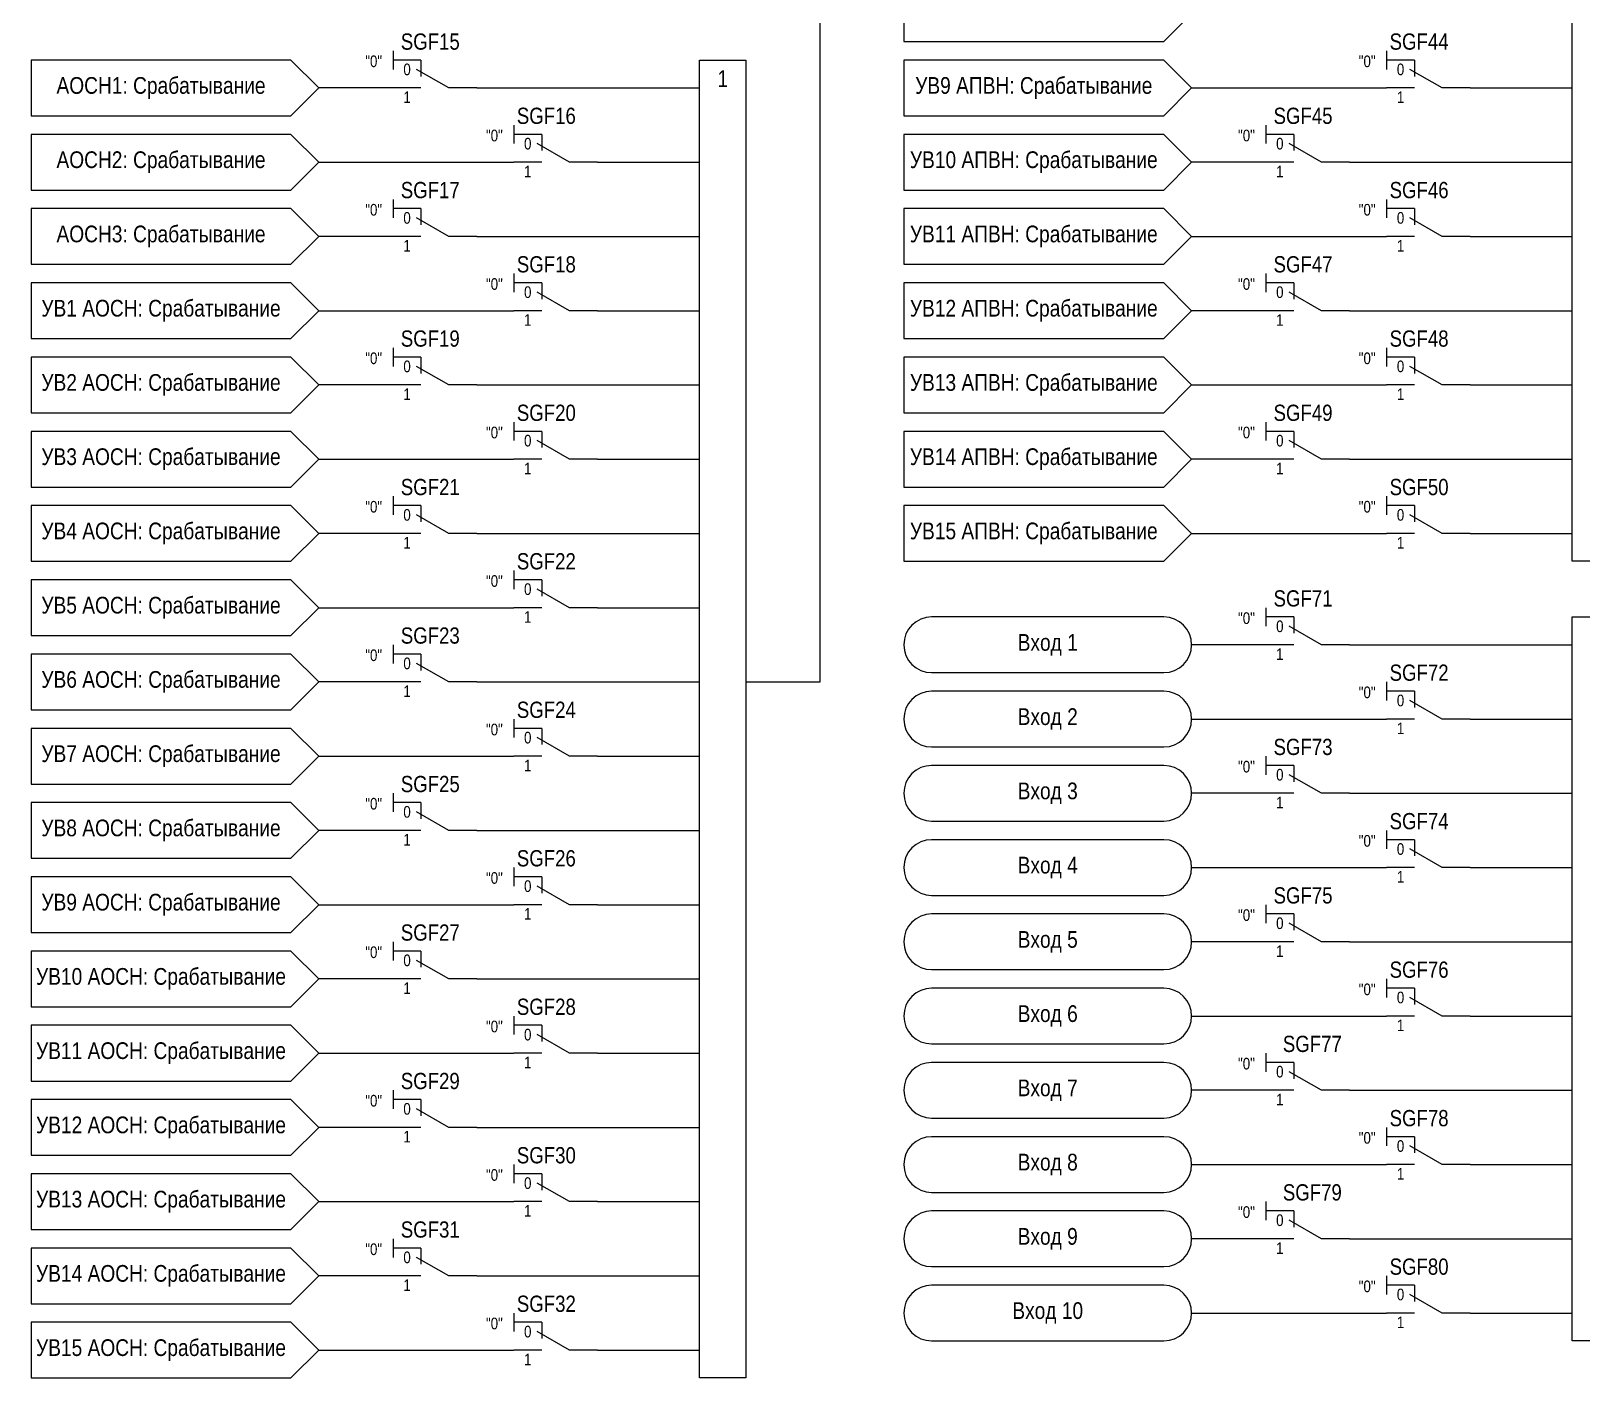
# Model space of a CAD drawing. Header units: millimetres. Extents: x -6343 to 676, y -1039 to 887.
# Drawn here: x 347 to 514, y 282 to 427.1 of the extents above; entities that cross this region are included whole.
import ezdxf
from ezdxf.enums import TextEntityAlignment as Align

# ---------------------------------------------------------------- set-up
doc = ezdxf.new("R2010")
doc.units = ezdxf.units.MM
doc.layers.add('Основная', color=7, linetype='Continuous')
doc.styles.add('2.5_Gost_RD', font='ARIALN.TTF', dxfattribs={"height": 2.5})
doc.styles.add('3.5_Gost_RD', font='ARIALN.TTF', dxfattribs={"height": 3.5})
doc.styles.add('Вывод', font='ARIALN.TTF', dxfattribs={"height": 2.5})
doc.styles.add('Компонент', font='ARIALN.TTF', dxfattribs={"height": 3.5})

# ---------------------------------------------------------------- blocks, each defined once
blk = doc.blocks.new('*U79')
at = {"layer": 'Основная', "color": 0}
blk.add_line((0, 0), (7, 4), dxfattribs=at)
at = {"layer": 'Основная', "ltscale": 0.35}
blk.add_line((6, 6), (6, 2.5), dxfattribs=at)
blk = doc.blocks.new('*U130')
at = {"layer": 'Основная', "color": 0}
for p, q in [((-3, 6), (-9, 6)), ((-3, 0), (-9, 0)), ((9, 0), (3, 0))]:
    blk.add_line(p, q, dxfattribs=at)
at = {"layer": 'Основная', "ltscale": 0.25, "xscale": -1}
blk.add_blockref('*U79', (3, 0), dxfattribs=at)
at = {"layer": 'Основная'}
for tag, height, style, p in [('ОУ', 3.5, 'Компонент', (-1, 10)), ('В1', 2.5, 'Вывод', (-13, 6)), ('В2', 2.5, 'Вывод', (-6, 4)), ('В3', 2.5, 'Вывод', (-6, -2))]:
    blk.add_attdef(tag, text='', height=height, dxfattribs=dict(at, style=style)).set_placement(p, align=Align.MIDDLE_CENTER)
blk = doc.blocks.new('*U127')
at = {"layer": 'Основная', "color": 0}
for p, q in [((-3, 6), (-9, 6)), ((-3, 0), (-9, 0)), ((9, 0), (3, 0))]:
    blk.add_line(p, q, dxfattribs=at)
at = {"layer": 'Основная', "ltscale": 0.25, "xscale": -1}
blk.add_blockref('*U79', (3, 0), dxfattribs=at)
at = {"layer": 'Основная'}
for tag, height, style, p in [('ОУ', 3.5, 'Компонент', (-2, 10)), ('В1', 2.5, 'Вывод', (-13, 6)), ('В2', 2.5, 'Вывод', (-6, 4)), ('В3', 2.5, 'Вывод', (-6, -2))]:
    blk.add_attdef(tag, text='', height=height, dxfattribs=dict(at, style=style)).set_placement(p, align=Align.MIDDLE_CENTER)
blk = doc.blocks.new('*U131')
at = {"layer": 'Основная', "color": 0}
for p, q in [((-3, 6), (-9, 6)), ((-3, 0), (-9, 0)), ((9, 0), (3, 0))]:
    blk.add_line(p, q, dxfattribs=at)
at = {"layer": 'Основная', "ltscale": 0.25, "xscale": -1}
blk.add_blockref('*U79', (3, 0), dxfattribs=at)
at = {"layer": 'Основная'}
for tag, height, style, p in [('ОУ', 3.5, 'Компонент', (-1, 10)), ('В1', 2.5, 'Вывод', (-13, 6)), ('В2', 2.5, 'Вывод', (-6, 4)), ('В3', 2.5, 'Вывод', (-6, -2))]:
    blk.add_attdef(tag, text='', height=height, dxfattribs=dict(at, style=style)).set_placement(p, align=Align.MIDDLE_CENTER)
blk = doc.blocks.new('*U128')
at = {"layer": 'Основная', "color": 0}
for p, q in [((-3, 6), (-9, 6)), ((-3, 0), (-9, 0)), ((9, 0), (3, 0))]:
    blk.add_line(p, q, dxfattribs=at)
at = {"layer": 'Основная', "ltscale": 0.25, "xscale": -1}
blk.add_blockref('*U79', (3, 0), dxfattribs=at)
at = {"layer": 'Основная'}
for tag, height, style, p in [('ОУ', 3.5, 'Компонент', (1, 10)), ('В1', 2.5, 'Вывод', (-13, 6)), ('В2', 2.5, 'Вывод', (-6, 4)), ('В3', 2.5, 'Вывод', (-6, -2))]:
    blk.add_attdef(tag, text='', height=height, dxfattribs=dict(at, style=style)).set_placement(p, align=Align.MIDDLE_CENTER)

msp = doc.modelspace()

# ---------------------------------------------------------------- linework, layer by layer
at = {"linetype": 'ByBlock', "ltscale": 10}
for p, q in [((386, 421), (378, 421)), ((395, 421), (419, 421)), ((480, 413), (472, 413)), ((489, 413), (513, 413)), ((386, 405), (378, 405)), ((395, 405), (419, 405)), ((480, 397), (472, 397)), ((489, 397), (513, 397)), ((386, 389), (378, 389)), ((395, 389), (419, 389)), ((480, 381), (472, 381)), ((489, 381), (513, 381)), ((386, 373), (378, 373)), ((395, 373), (419, 373)), ((480, 361), (472, 361)), ((489, 361), (513, 361)), ((386, 357), (378, 357)), ((395, 357), (419, 357)), ((480, 345), (472, 345)), ((489, 345), (513, 345)), ((386, 341), (378, 341)), ((395, 341), (419, 341)), ((480, 329), (472, 329)), ((489, 329), (513, 329)), ((386, 325), (378, 325)), ((395, 325), (419, 325)), ((480, 313), (472, 313)), ((489, 313), (513, 313)), ((386, 309), (378, 309)), ((395, 309), (419, 309)), ((480, 297), (472, 297)), ((489, 297), (513, 297)), ((386, 293), (378, 293)), ((395, 293), (419, 293))]:
    msp.add_line(p, q, dxfattribs=at)
at = {"ltscale": 100}
for p, q in [((502, 421), (513, 421)), ((408, 413), (419, 413)), ((502, 405), (513, 405)), ((408, 397), (419, 397)), ((502, 389), (513, 389)), ((408, 381), (419, 381)), ((502, 373), (513, 373)), ((408, 365), (419, 365)), ((502, 353), (513, 353)), ((408, 349), (419, 349)), ((502, 337), (513, 337)), ((408, 333), (419, 333)), ((502, 321), (513, 321)), ((408, 317), (419, 317)), ((502, 305), (513, 305)), ((408, 301), (419, 301)), ((502, 289), (513, 289)), ((408, 285), (419, 285))]:
    msp.add_line(p, q, dxfattribs=at)
for points in [[(424, 357), (432, 357), (432, 522), (631, 522)], [(424, 357), (424, 340)]]:
    msp.add_lwpolyline(points, dxfattribs=at)
for points in [[(444, 358), (469, 358, 1), (469, 364), (444, 364, 1)], [(444, 350), (469, 350, 1), (469, 356), (444, 356, 1)], [(444, 342), (469, 342, 1), (469, 348), (444, 348, 1)], [(444, 334), (469, 334, 1), (469, 340), (444, 340, 1)], [(444, 326), (469, 326, 1), (469, 332), (444, 332, 1)], [(444, 318), (469, 318, 1), (469, 324), (444, 324, 1)], [(444, 310), (469, 310, 1), (469, 316), (444, 316, 1)], [(444, 302), (469, 302, 1), (469, 308), (444, 308, 1)], [(444, 294), (469, 294, 1), (469, 300), (444, 300, 1)], [(444, 286), (469, 286, 1), (469, 292), (444, 292, 1)]]:
    msp.add_lwpolyline(points, format="xyb", close=True, dxfattribs=at)
at = {"layer": 'Основная', "ltscale": 100}
for p, q in [((386, 425), (386, 423)), ((493, 425), (493, 423)), ((472, 421), (493, 421)), ((399, 417), (399, 415)), ((480, 417), (480, 415)), ((378, 413), (399, 413)), ((386, 409), (386, 407)), ((493, 409), (493, 407)), ((472, 405), (493, 405)), ((399, 401), (399, 399)), ((480, 401), (480, 399)), ((378, 397), (399, 397)), ((386, 393), (386, 391)), ((493, 393), (493, 391)), ((472, 389), (493, 389)), ((399, 385), (399, 383)), ((480, 385), (480, 383)), ((378, 381), (399, 381)), ((386, 377), (386, 375)), ((493, 377), (493, 375)), ((399, 369), (399, 367)), ((378, 365), (399, 365)), ((480, 365), (480, 363)), ((386, 361), (386, 359)), ((493, 357), (493, 355)), ((399, 353), (399, 351)), ((472, 353), (493, 353)), ((378, 349), (399, 349)), ((480, 349), (480, 347)), ((386, 345), (386, 343)), ((493, 341), (493, 339)), ((399, 337), (399, 335)), ((472, 337), (493, 337)), ((378, 333), (399, 333)), ((480, 333), (480, 331)), ((386, 329), (386, 327)), ((493, 325), (493, 323)), ((399, 321), (399, 319)), ((472, 321), (493, 321)), ((378, 317), (399, 317)), ((480, 317), (480, 315)), ((386, 313), (386, 311)), ((493, 309), (493, 307)), ((399, 305), (399, 303)), ((472, 305), (493, 305)), ((378, 301), (399, 301)), ((480, 301), (480, 299)), ((386, 297), (386, 295)), ((493, 293), (493, 291)), ((399, 289), (399, 287)), ((472, 289), (493, 289)), ((378, 285), (399, 285))]:
    msp.add_line(p, q, dxfattribs=at)
for points in [[(513, 512), (518, 512), (518, 370), (513, 370)], [(419, 424), (424, 424), (424, 282), (419, 282)], [(513, 364), (518, 364), (518, 286), (513, 286)]]:
    msp.add_lwpolyline(points, close=True, dxfattribs=at)
at = {"layer": 'Основная', "color": 0, "ltscale": 100}
for points in [[(472, 429), (469, 432), (441, 432), (441, 426), (469, 426), (472, 429)], [(378, 421), (375, 424), (347, 424), (347, 418), (375, 418), (378, 421)], [(472, 421), (469, 424), (441, 424), (441, 418), (469, 418), (472, 421)], [(378, 413), (375, 416), (347, 416), (347, 410), (375, 410), (378, 413)], [(472, 413), (469, 416), (441, 416), (441, 410), (469, 410), (472, 413)], [(378, 405), (375, 408), (347, 408), (347, 402), (375, 402), (378, 405)], [(472, 405), (469, 408), (441, 408), (441, 402), (469, 402), (472, 405)], [(378, 397), (375, 400), (347, 400), (347, 394), (375, 394), (378, 397)], [(472, 397), (469, 400), (441, 400), (441, 394), (469, 394), (472, 397)], [(378, 389), (375, 392), (347, 392), (347, 386), (375, 386), (378, 389)], [(472, 389), (469, 392), (441, 392), (441, 386), (469, 386), (472, 389)], [(378, 381), (375, 384), (347, 384), (347, 378), (375, 378), (378, 381)], [(472, 381), (469, 384), (441, 384), (441, 378), (469, 378), (472, 381)], [(378, 373), (375, 376), (347, 376), (347, 370), (375, 370), (378, 373)], [(472, 373), (469, 376), (441, 376), (441, 370), (469, 370), (472, 373)], [(378, 365), (375, 368), (347, 368), (347, 362), (375, 362), (378, 365)], [(378, 357), (375, 360), (347, 360), (347, 354), (375, 354), (378, 357)], [(378, 349), (375, 352), (347, 352), (347, 346), (375, 346), (378, 349)], [(378, 341), (375, 344), (347, 344), (347, 338), (375, 338), (378, 341)], [(378, 333), (375, 336), (347, 336), (347, 330), (375, 330), (378, 333)], [(378, 325), (375, 328), (347, 328), (347, 322), (375, 322), (378, 325)], [(378, 317), (375, 320), (347, 320), (347, 314), (375, 314), (378, 317)], [(378, 309), (375, 312), (347, 312), (347, 306), (375, 306), (378, 309)], [(378, 301), (375, 304), (347, 304), (347, 298), (375, 298), (378, 301)], [(378, 293), (375, 296), (347, 296), (347, 290), (375, 290), (378, 293)], [(378, 285), (375, 288), (347, 288), (347, 282), (375, 282), (378, 285)]]:
    msp.add_lwpolyline(points, dxfattribs=at)
at = {"layer": 'Основная', "ltscale": 100}
for points in [[(472, 421), (493, 421)], [(378, 413), (399, 413)], [(472, 405), (493, 405)], [(378, 397), (399, 397)], [(472, 389), (493, 389)], [(378, 381), (399, 381)], [(472, 373), (493, 373)], [(378, 365), (399, 365)], [(472, 353), (493, 353)], [(378, 349), (399, 349)], [(472, 337), (493, 337)], [(378, 333), (399, 333)], [(472, 321), (493, 321)], [(378, 317), (399, 317)], [(472, 305), (493, 305)], [(378, 301), (399, 301)], [(472, 289), (493, 289)], [(378, 285), (399, 285)]]:
    msp.add_lwpolyline(points, dxfattribs=at)

# ---------------------------------------------------------------- block references
at = {"layer": 'Основная', "ltscale": 0.25}
ref = msp.add_blockref('*U130', (390.5, 421), dxfattribs=dict(at, xscale=0.5, yscale=0.5, zscale=0.5))
ref.add_attrib('ОУ', 'SGF15', dxfattribs={"height": 1.75, "style": 'Компонент'}).set_placement((390, 426), align=Align.MIDDLE_CENTER)
ref.add_attrib('В2', '0', dxfattribs={"height": 1.25, "style": 'Вывод'}).set_placement((387.5, 423), align=Align.MIDDLE_CENTER)
ref.add_attrib('В3', '1', dxfattribs={"height": 1.25, "style": 'Вывод'}).set_placement((387.5, 420), align=Align.MIDDLE_CENTER)
ref = msp.add_blockref('*U127', (497.5, 421), dxfattribs=dict(at, xscale=0.5, yscale=0.5, zscale=0.5))
ref.add_attrib('ОУ', 'SGF44', dxfattribs={"height": 1.75, "style": 'Компонент'}).set_placement((496.5, 426), align=Align.MIDDLE_CENTER)
ref.add_attrib('В2', '0', dxfattribs={"height": 1.25, "style": 'Вывод'}).set_placement((494.5, 423), align=Align.MIDDLE_CENTER)
ref.add_attrib('В3', '1', dxfattribs={"height": 1.25, "style": 'Вывод'}).set_placement((494.5, 420), align=Align.MIDDLE_CENTER)
ref = msp.add_blockref('*U127', (403.5, 413), dxfattribs=dict(at, xscale=0.5, yscale=0.5, zscale=0.5))
ref.add_attrib('ОУ', 'SGF16', dxfattribs={"height": 1.75, "style": 'Компонент'}).set_placement((402.5, 418), align=Align.MIDDLE_CENTER)
ref.add_attrib('В2', '0', dxfattribs={"height": 1.25, "style": 'Вывод'}).set_placement((400.5, 415), align=Align.MIDDLE_CENTER)
ref.add_attrib('В3', '1', dxfattribs={"height": 1.25, "style": 'Вывод'}).set_placement((400.5, 412), align=Align.MIDDLE_CENTER)
ref = msp.add_blockref('*U130', (484.5, 413), dxfattribs=dict(at, xscale=0.5, yscale=0.5, zscale=0.5))
ref.add_attrib('ОУ', 'SGF45', dxfattribs={"height": 1.75, "style": 'Компонент'}).set_placement((484, 418), align=Align.MIDDLE_CENTER)
ref.add_attrib('В2', '0', dxfattribs={"height": 1.25, "style": 'Вывод'}).set_placement((481.5, 415), align=Align.MIDDLE_CENTER)
ref.add_attrib('В3', '1', dxfattribs={"height": 1.25, "style": 'Вывод'}).set_placement((481.5, 412), align=Align.MIDDLE_CENTER)
ref = msp.add_blockref('*U130', (390.5, 405), dxfattribs=dict(at, xscale=0.5, yscale=0.5, zscale=0.5))
ref.add_attrib('ОУ', 'SGF17', dxfattribs={"height": 1.75, "style": 'Компонент'}).set_placement((390, 410), align=Align.MIDDLE_CENTER)
ref.add_attrib('В2', '0', dxfattribs={"height": 1.25, "style": 'Вывод'}).set_placement((387.5, 407), align=Align.MIDDLE_CENTER)
ref.add_attrib('В3', '1', dxfattribs={"height": 1.25, "style": 'Вывод'}).set_placement((387.5, 404), align=Align.MIDDLE_CENTER)
ref = msp.add_blockref('*U127', (497.5, 405), dxfattribs=dict(at, xscale=0.5, yscale=0.5, zscale=0.5))
ref.add_attrib('ОУ', 'SGF46', dxfattribs={"height": 1.75, "style": 'Компонент'}).set_placement((496.5, 410), align=Align.MIDDLE_CENTER)
ref.add_attrib('В2', '0', dxfattribs={"height": 1.25, "style": 'Вывод'}).set_placement((494.5, 407), align=Align.MIDDLE_CENTER)
ref.add_attrib('В3', '1', dxfattribs={"height": 1.25, "style": 'Вывод'}).set_placement((494.5, 404), align=Align.MIDDLE_CENTER)
ref = msp.add_blockref('*U127', (403.5, 397), dxfattribs=dict(at, xscale=0.5, yscale=0.5, zscale=0.5))
ref.add_attrib('ОУ', 'SGF18', dxfattribs={"height": 1.75, "style": 'Компонент'}).set_placement((402.5, 402), align=Align.MIDDLE_CENTER)
ref.add_attrib('В2', '0', dxfattribs={"height": 1.25, "style": 'Вывод'}).set_placement((400.5, 399), align=Align.MIDDLE_CENTER)
ref.add_attrib('В3', '1', dxfattribs={"height": 1.25, "style": 'Вывод'}).set_placement((400.5, 396), align=Align.MIDDLE_CENTER)
ref = msp.add_blockref('*U130', (484.5, 397), dxfattribs=dict(at, xscale=0.5, yscale=0.5, zscale=0.5))
ref.add_attrib('ОУ', 'SGF47', dxfattribs={"height": 1.75, "style": 'Компонент'}).set_placement((484, 402), align=Align.MIDDLE_CENTER)
ref.add_attrib('В2', '0', dxfattribs={"height": 1.25, "style": 'Вывод'}).set_placement((481.5, 399), align=Align.MIDDLE_CENTER)
ref.add_attrib('В3', '1', dxfattribs={"height": 1.25, "style": 'Вывод'}).set_placement((481.5, 396), align=Align.MIDDLE_CENTER)
ref = msp.add_blockref('*U130', (390.5, 389), dxfattribs=dict(at, xscale=0.5, yscale=0.5, zscale=0.5))
ref.add_attrib('ОУ', 'SGF19', dxfattribs={"height": 1.75, "style": 'Компонент'}).set_placement((390, 394), align=Align.MIDDLE_CENTER)
ref.add_attrib('В2', '0', dxfattribs={"height": 1.25, "style": 'Вывод'}).set_placement((387.5, 391), align=Align.MIDDLE_CENTER)
ref.add_attrib('В3', '1', dxfattribs={"height": 1.25, "style": 'Вывод'}).set_placement((387.5, 388), align=Align.MIDDLE_CENTER)
ref = msp.add_blockref('*U127', (497.5, 389), dxfattribs=dict(at, xscale=0.5, yscale=0.5, zscale=0.5))
ref.add_attrib('ОУ', 'SGF48', dxfattribs={"height": 1.75, "style": 'Компонент'}).set_placement((496.5, 394), align=Align.MIDDLE_CENTER)
ref.add_attrib('В2', '0', dxfattribs={"height": 1.25, "style": 'Вывод'}).set_placement((494.5, 391), align=Align.MIDDLE_CENTER)
ref.add_attrib('В3', '1', dxfattribs={"height": 1.25, "style": 'Вывод'}).set_placement((494.5, 388), align=Align.MIDDLE_CENTER)
ref = msp.add_blockref('*U127', (403.5, 381), dxfattribs=dict(at, xscale=0.5, yscale=0.5, zscale=0.5))
ref.add_attrib('ОУ', 'SGF20', dxfattribs={"height": 1.75, "style": 'Компонент'}).set_placement((402.5, 386), align=Align.MIDDLE_CENTER)
ref.add_attrib('В2', '0', dxfattribs={"height": 1.25, "style": 'Вывод'}).set_placement((400.5, 383), align=Align.MIDDLE_CENTER)
ref.add_attrib('В3', '1', dxfattribs={"height": 1.25, "style": 'Вывод'}).set_placement((400.5, 380), align=Align.MIDDLE_CENTER)
ref = msp.add_blockref('*U130', (484.5, 381), dxfattribs=dict(at, xscale=0.5, yscale=0.5, zscale=0.5))
ref.add_attrib('ОУ', 'SGF49', dxfattribs={"height": 1.75, "style": 'Компонент'}).set_placement((484, 386), align=Align.MIDDLE_CENTER)
ref.add_attrib('В2', '0', dxfattribs={"height": 1.25, "style": 'Вывод'}).set_placement((481.5, 383), align=Align.MIDDLE_CENTER)
ref.add_attrib('В3', '1', dxfattribs={"height": 1.25, "style": 'Вывод'}).set_placement((481.5, 380), align=Align.MIDDLE_CENTER)
ref = msp.add_blockref('*U130', (390.5, 373), dxfattribs=dict(at, xscale=0.5, yscale=0.5, zscale=0.5))
ref.add_attrib('ОУ', 'SGF21', dxfattribs={"height": 1.75, "style": 'Компонент'}).set_placement((390, 378), align=Align.MIDDLE_CENTER)
ref.add_attrib('В2', '0', dxfattribs={"height": 1.25, "style": 'Вывод'}).set_placement((387.5, 375), align=Align.MIDDLE_CENTER)
ref.add_attrib('В3', '1', dxfattribs={"height": 1.25, "style": 'Вывод'}).set_placement((387.5, 372), align=Align.MIDDLE_CENTER)
ref = msp.add_blockref('*U127', (497.5, 373), dxfattribs=dict(at, xscale=0.5, yscale=0.5, zscale=0.5))
ref.add_attrib('ОУ', 'SGF50', dxfattribs={"height": 1.75, "style": 'Компонент'}).set_placement((496.5, 378), align=Align.MIDDLE_CENTER)
ref.add_attrib('В2', '0', dxfattribs={"height": 1.25, "style": 'Вывод'}).set_placement((494.5, 375), align=Align.MIDDLE_CENTER)
ref.add_attrib('В3', '1', dxfattribs={"height": 1.25, "style": 'Вывод'}).set_placement((494.5, 372), align=Align.MIDDLE_CENTER)
ref = msp.add_blockref('*U127', (403.5, 365), dxfattribs=dict(at, xscale=0.5, yscale=0.5, zscale=0.5))
ref.add_attrib('ОУ', 'SGF22', dxfattribs={"height": 1.75, "style": 'Компонент'}).set_placement((402.5, 370), align=Align.MIDDLE_CENTER)
ref.add_attrib('В2', '0', dxfattribs={"height": 1.25, "style": 'Вывод'}).set_placement((400.5, 367), align=Align.MIDDLE_CENTER)
ref.add_attrib('В3', '1', dxfattribs={"height": 1.25, "style": 'Вывод'}).set_placement((400.5, 364), align=Align.MIDDLE_CENTER)
ref = msp.add_blockref('*U131', (484.5, 361), dxfattribs=dict(at, xscale=0.5, yscale=0.5, zscale=0.5))
ref.add_attrib('ОУ', 'SGF71', dxfattribs={"height": 1.75, "style": 'Компонент'}).set_placement((484, 366), align=Align.MIDDLE_CENTER)
ref.add_attrib('В2', '0', dxfattribs={"height": 1.25, "style": 'Вывод'}).set_placement((481.5, 363), align=Align.MIDDLE_CENTER)
ref.add_attrib('В3', '1', dxfattribs={"height": 1.25, "style": 'Вывод'}).set_placement((481.5, 360), align=Align.MIDDLE_CENTER)
ref = msp.add_blockref('*U130', (390.5, 357), dxfattribs=dict(at, xscale=0.5, yscale=0.5, zscale=0.5))
ref.add_attrib('ОУ', 'SGF23', dxfattribs={"height": 1.75, "style": 'Компонент'}).set_placement((390, 362), align=Align.MIDDLE_CENTER)
ref.add_attrib('В2', '0', dxfattribs={"height": 1.25, "style": 'Вывод'}).set_placement((387.5, 359), align=Align.MIDDLE_CENTER)
ref.add_attrib('В3', '1', dxfattribs={"height": 1.25, "style": 'Вывод'}).set_placement((387.5, 356), align=Align.MIDDLE_CENTER)
ref = msp.add_blockref('*U127', (497.5, 353), dxfattribs=dict(at, xscale=0.5, yscale=0.5, zscale=0.5))
ref.add_attrib('ОУ', 'SGF72', dxfattribs={"height": 1.75, "style": 'Компонент'}).set_placement((496.5, 358), align=Align.MIDDLE_CENTER)
ref.add_attrib('В2', '0', dxfattribs={"height": 1.25, "style": 'Вывод'}).set_placement((494.5, 355), align=Align.MIDDLE_CENTER)
ref.add_attrib('В3', '1', dxfattribs={"height": 1.25, "style": 'Вывод'}).set_placement((494.5, 352), align=Align.MIDDLE_CENTER)
ref = msp.add_blockref('*U127', (403.5, 349), dxfattribs=dict(at, xscale=0.5, yscale=0.5, zscale=0.5))
ref.add_attrib('ОУ', 'SGF24', dxfattribs={"height": 1.75, "style": 'Компонент'}).set_placement((402.5, 354), align=Align.MIDDLE_CENTER)
ref.add_attrib('В2', '0', dxfattribs={"height": 1.25, "style": 'Вывод'}).set_placement((400.5, 351), align=Align.MIDDLE_CENTER)
ref.add_attrib('В3', '1', dxfattribs={"height": 1.25, "style": 'Вывод'}).set_placement((400.5, 348), align=Align.MIDDLE_CENTER)
ref = msp.add_blockref('*U131', (484.5, 345), dxfattribs=dict(at, xscale=0.5, yscale=0.5, zscale=0.5))
ref.add_attrib('ОУ', 'SGF73', dxfattribs={"height": 1.75, "style": 'Компонент'}).set_placement((484, 350), align=Align.MIDDLE_CENTER)
ref.add_attrib('В2', '0', dxfattribs={"height": 1.25, "style": 'Вывод'}).set_placement((481.5, 347), align=Align.MIDDLE_CENTER)
ref.add_attrib('В3', '1', dxfattribs={"height": 1.25, "style": 'Вывод'}).set_placement((481.5, 344), align=Align.MIDDLE_CENTER)
ref = msp.add_blockref('*U130', (390.5, 341), dxfattribs=dict(at, xscale=0.5, yscale=0.5, zscale=0.5))
ref.add_attrib('ОУ', 'SGF25', dxfattribs={"height": 1.75, "style": 'Компонент'}).set_placement((390, 346), align=Align.MIDDLE_CENTER)
ref.add_attrib('В2', '0', dxfattribs={"height": 1.25, "style": 'Вывод'}).set_placement((387.5, 343), align=Align.MIDDLE_CENTER)
ref.add_attrib('В3', '1', dxfattribs={"height": 1.25, "style": 'Вывод'}).set_placement((387.5, 340), align=Align.MIDDLE_CENTER)
ref = msp.add_blockref('*U127', (497.5, 337), dxfattribs=dict(at, xscale=0.5, yscale=0.5, zscale=0.5))
ref.add_attrib('ОУ', 'SGF74', dxfattribs={"height": 1.75, "style": 'Компонент'}).set_placement((496.5, 342), align=Align.MIDDLE_CENTER)
ref.add_attrib('В2', '0', dxfattribs={"height": 1.25, "style": 'Вывод'}).set_placement((494.5, 339), align=Align.MIDDLE_CENTER)
ref.add_attrib('В3', '1', dxfattribs={"height": 1.25, "style": 'Вывод'}).set_placement((494.5, 336), align=Align.MIDDLE_CENTER)
ref = msp.add_blockref('*U127', (403.5, 333), dxfattribs=dict(at, xscale=0.5, yscale=0.5, zscale=0.5))
ref.add_attrib('ОУ', 'SGF26', dxfattribs={"height": 1.75, "style": 'Компонент'}).set_placement((402.5, 338), align=Align.MIDDLE_CENTER)
ref.add_attrib('В2', '0', dxfattribs={"height": 1.25, "style": 'Вывод'}).set_placement((400.5, 335), align=Align.MIDDLE_CENTER)
ref.add_attrib('В3', '1', dxfattribs={"height": 1.25, "style": 'Вывод'}).set_placement((400.5, 332), align=Align.MIDDLE_CENTER)
ref = msp.add_blockref('*U131', (484.5, 329), dxfattribs=dict(at, xscale=0.5, yscale=0.5, zscale=0.5))
ref.add_attrib('ОУ', 'SGF75', dxfattribs={"height": 1.75, "style": 'Компонент'}).set_placement((484, 334), align=Align.MIDDLE_CENTER)
ref.add_attrib('В2', '0', dxfattribs={"height": 1.25, "style": 'Вывод'}).set_placement((481.5, 331), align=Align.MIDDLE_CENTER)
ref.add_attrib('В3', '1', dxfattribs={"height": 1.25, "style": 'Вывод'}).set_placement((481.5, 328), align=Align.MIDDLE_CENTER)
ref = msp.add_blockref('*U130', (390.5, 325), dxfattribs=dict(at, xscale=0.5, yscale=0.5, zscale=0.5))
ref.add_attrib('ОУ', 'SGF27', dxfattribs={"height": 1.75, "style": 'Компонент'}).set_placement((390, 330), align=Align.MIDDLE_CENTER)
ref.add_attrib('В2', '0', dxfattribs={"height": 1.25, "style": 'Вывод'}).set_placement((387.5, 327), align=Align.MIDDLE_CENTER)
ref.add_attrib('В3', '1', dxfattribs={"height": 1.25, "style": 'Вывод'}).set_placement((387.5, 324), align=Align.MIDDLE_CENTER)
ref = msp.add_blockref('*U127', (497.5, 321), dxfattribs=dict(at, xscale=0.5, yscale=0.5, zscale=0.5))
ref.add_attrib('ОУ', 'SGF76', dxfattribs={"height": 1.75, "style": 'Компонент'}).set_placement((496.5, 326), align=Align.MIDDLE_CENTER)
ref.add_attrib('В2', '0', dxfattribs={"height": 1.25, "style": 'Вывод'}).set_placement((494.5, 323), align=Align.MIDDLE_CENTER)
ref.add_attrib('В3', '1', dxfattribs={"height": 1.25, "style": 'Вывод'}).set_placement((494.5, 320), align=Align.MIDDLE_CENTER)
ref = msp.add_blockref('*U127', (403.5, 317), dxfattribs=dict(at, xscale=0.5, yscale=0.5, zscale=0.5))
ref.add_attrib('ОУ', 'SGF28', dxfattribs={"height": 1.75, "style": 'Компонент'}).set_placement((402.5, 322), align=Align.MIDDLE_CENTER)
ref.add_attrib('В2', '0', dxfattribs={"height": 1.25, "style": 'Вывод'}).set_placement((400.5, 319), align=Align.MIDDLE_CENTER)
ref.add_attrib('В3', '1', dxfattribs={"height": 1.25, "style": 'Вывод'}).set_placement((400.5, 316), align=Align.MIDDLE_CENTER)
ref = msp.add_blockref('*U128', (484.5, 313), dxfattribs=dict(at, xscale=0.5, yscale=0.5, zscale=0.5))
ref.add_attrib('ОУ', 'SGF77', dxfattribs={"height": 1.75, "style": 'Компонент'}).set_placement((485, 318), align=Align.MIDDLE_CENTER)
ref.add_attrib('В2', '0', dxfattribs={"height": 1.25, "style": 'Вывод'}).set_placement((481.5, 315), align=Align.MIDDLE_CENTER)
ref.add_attrib('В3', '1', dxfattribs={"height": 1.25, "style": 'Вывод'}).set_placement((481.5, 312), align=Align.MIDDLE_CENTER)
ref = msp.add_blockref('*U130', (390.5, 309), dxfattribs=dict(at, xscale=0.5, yscale=0.5, zscale=0.5))
ref.add_attrib('ОУ', 'SGF29', dxfattribs={"height": 1.75, "style": 'Компонент'}).set_placement((390, 314), align=Align.MIDDLE_CENTER)
ref.add_attrib('В2', '0', dxfattribs={"height": 1.25, "style": 'Вывод'}).set_placement((387.5, 311), align=Align.MIDDLE_CENTER)
ref.add_attrib('В3', '1', dxfattribs={"height": 1.25, "style": 'Вывод'}).set_placement((387.5, 308), align=Align.MIDDLE_CENTER)
ref = msp.add_blockref('*U127', (497.5, 305), dxfattribs=dict(at, xscale=0.5, yscale=0.5, zscale=0.5))
ref.add_attrib('ОУ', 'SGF78', dxfattribs={"height": 1.75, "style": 'Компонент'}).set_placement((496.5, 310), align=Align.MIDDLE_CENTER)
ref.add_attrib('В2', '0', dxfattribs={"height": 1.25, "style": 'Вывод'}).set_placement((494.5, 307), align=Align.MIDDLE_CENTER)
ref.add_attrib('В3', '1', dxfattribs={"height": 1.25, "style": 'Вывод'}).set_placement((494.5, 304), align=Align.MIDDLE_CENTER)
ref = msp.add_blockref('*U127', (403.5, 301), dxfattribs=dict(at, xscale=0.5, yscale=0.5, zscale=0.5))
ref.add_attrib('ОУ', 'SGF30', dxfattribs={"height": 1.75, "style": 'Компонент'}).set_placement((402.5, 306), align=Align.MIDDLE_CENTER)
ref.add_attrib('В2', '0', dxfattribs={"height": 1.25, "style": 'Вывод'}).set_placement((400.5, 303), align=Align.MIDDLE_CENTER)
ref.add_attrib('В3', '1', dxfattribs={"height": 1.25, "style": 'Вывод'}).set_placement((400.5, 300), align=Align.MIDDLE_CENTER)
ref = msp.add_blockref('*U128', (484.5, 297), dxfattribs=dict(at, xscale=0.5, yscale=0.5, zscale=0.5))
ref.add_attrib('ОУ', 'SGF79', dxfattribs={"height": 1.75, "style": 'Компонент'}).set_placement((485, 302), align=Align.MIDDLE_CENTER)
ref.add_attrib('В2', '0', dxfattribs={"height": 1.25, "style": 'Вывод'}).set_placement((481.5, 299), align=Align.MIDDLE_CENTER)
ref.add_attrib('В3', '1', dxfattribs={"height": 1.25, "style": 'Вывод'}).set_placement((481.5, 296), align=Align.MIDDLE_CENTER)
ref = msp.add_blockref('*U130', (390.5, 293), dxfattribs=dict(at, xscale=0.5, yscale=0.5, zscale=0.5))
ref.add_attrib('ОУ', 'SGF31', dxfattribs={"height": 1.75, "style": 'Компонент'}).set_placement((390, 298), align=Align.MIDDLE_CENTER)
ref.add_attrib('В2', '0', dxfattribs={"height": 1.25, "style": 'Вывод'}).set_placement((387.5, 295), align=Align.MIDDLE_CENTER)
ref.add_attrib('В3', '1', dxfattribs={"height": 1.25, "style": 'Вывод'}).set_placement((387.5, 292), align=Align.MIDDLE_CENTER)
ref = msp.add_blockref('*U127', (497.5, 289), dxfattribs=dict(at, xscale=0.5, yscale=0.5, zscale=0.5))
ref.add_attrib('ОУ', 'SGF80', dxfattribs={"height": 1.75, "style": 'Компонент'}).set_placement((496.5, 294), align=Align.MIDDLE_CENTER)
ref.add_attrib('В2', '0', dxfattribs={"height": 1.25, "style": 'Вывод'}).set_placement((494.5, 291), align=Align.MIDDLE_CENTER)
ref.add_attrib('В3', '1', dxfattribs={"height": 1.25, "style": 'Вывод'}).set_placement((494.5, 288), align=Align.MIDDLE_CENTER)
ref = msp.add_blockref('*U127', (403.5, 285), dxfattribs=dict(at, xscale=0.5, yscale=0.5, zscale=0.5))
ref.add_attrib('ОУ', 'SGF32', dxfattribs={"height": 1.75, "style": 'Компонент'}).set_placement((402.5, 290), align=Align.MIDDLE_CENTER)
ref.add_attrib('В2', '0', dxfattribs={"height": 1.25, "style": 'Вывод'}).set_placement((400.5, 287), align=Align.MIDDLE_CENTER)
ref.add_attrib('В3', '1', dxfattribs={"height": 1.25, "style": 'Вывод'}).set_placement((400.5, 284), align=Align.MIDDLE_CENTER)

# ---------------------------------------------------------------- texts
at = {"layer": 'Основная', "ltscale": 100, "char_height": 1.25, "attachment_point": 1, "style": '3.5_Gost_RD'}
for insert in [(383, 424.5), (490, 424.5), (396, 416.5), (477, 416.5), (383, 408.5), (490, 408.5), (396, 400.5), (477, 400.5), (383, 392.5), (490, 392.5), (396, 384.5), (477, 384.5), (383, 376.5), (490, 376.5), (396, 368.5), (477, 364.5), (383, 360.5), (490, 356.5), (396, 352.5), (477, 348.5), (383, 344.5), (490, 340.5), (396, 336.5), (477, 332.5), (383, 328.5), (490, 324.5), (396, 320.5), (477, 316.5), (383, 312.5), (490, 308.5), (396, 304.5), (477, 300.5), (383, 296.5), (490, 292.5), (396, 288.5)]:
    msp.add_mtext_dynamic_manual_height_columns('"0"', width=2, gutter_width=17.5, heights=[0], dxfattribs=dict(at, insert=insert))
at = {"layer": 'Основная', "ltscale": 100, "insert": (421.5, 422), "char_height": 1.8, "width": 5, "attachment_point": 5, "style": '2.5_Gost_RD'}
msp.add_mtext('1', dxfattribs=at)
at = {"layer": 'Основная', "color": 0, "ltscale": 100, "char_height": 1.8, "width": 28, "attachment_point": 5, "style": '2.5_Gost_RD'}
for s, insert in [('{\\C256;АОСН1: Срабатывание}', (361, 421)), ('{\\C256;УВ9 АПВН: Срабатывание}', (455, 421)), ('{\\C256;АОСН2: Срабатывание}', (361, 413)), ('{\\C256;УВ10 АПВН: Срабатывание}', (455, 413)), ('{\\C256;АОСН3: Срабатывание}', (361, 405)), ('{\\C256;УВ11 АПВН: Срабатывание}', (455, 405)), ('{\\C256;УВ1 АОСН: Срабатывание}', (361, 397)), ('{\\C256;УВ12 АПВН: Срабатывание}', (455, 397)), ('{\\C256;УВ2 АОСН: Срабатывание}', (361, 389)), ('{\\C256;УВ13 АПВН: Срабатывание}', (455, 389)), ('{\\C256;УВ3 АОСН: Срабатывание}', (361, 381)), ('{\\C256;УВ14 АПВН: Срабатывание}', (455, 381)), ('{\\C256;УВ4 АОСН: Срабатывание}', (361, 373)), ('{\\C256;УВ15 АПВН: Срабатывание}', (455, 373)), ('{\\C256;УВ5 АОСН: Срабатывание}', (361, 365)), ('Вход 1', (456.5, 361)), ('{\\C256;УВ6 АОСН: Срабатывание}', (361, 357)), ('Вход 2', (456.5, 353)), ('{\\C256;УВ7 АОСН: Срабатывание}', (361, 349)), ('Вход 3', (456.5, 345)), ('{\\C256;УВ8 АОСН: Срабатывание}', (361, 341)), ('Вход 4', (456.5, 337)), ('{\\C256;УВ9 АОСН: Срабатывание}', (361, 333)), ('Вход 5', (456.5, 329)), ('{\\C256;УВ10 АОСН: Срабатывание}', (361, 325)), ('Вход 6', (456.5, 321)), ('{\\C256;УВ11 АОСН: Срабатывание}', (361, 317)), ('Вход 7', (456.5, 313)), ('{\\C256;УВ12 АОСН: Срабатывание}', (361, 309)), ('Вход 8', (456.5, 305)), ('{\\C256;УВ13 АОСН: Срабатывание}', (361, 301)), ('Вход 9', (456.5, 297)), ('{\\C256;УВ14 АОСН: Срабатывание}', (361, 293)), ('Вход 10', (456.5, 289)), ('{\\C256;УВ15 АОСН: Срабатывание}', (361, 285))]:
    msp.add_mtext(s, dxfattribs=dict(at, insert=insert))

doc.saveas('drawing.dxf')
